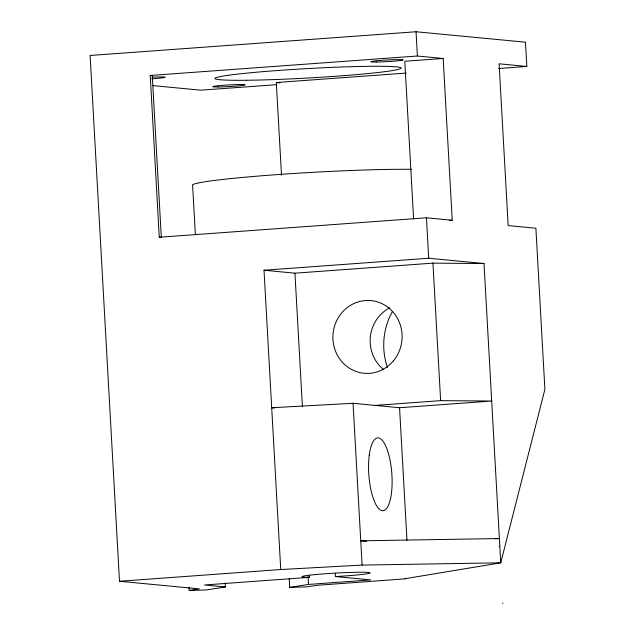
<?xml version="1.0" encoding="UTF-8"?>
<svg xmlns="http://www.w3.org/2000/svg" width="635" height="635" viewBox="0 0 635 635"><rect width="100%" height="100%" fill="white"/><g stroke="black" fill="none" stroke-linecap="round" stroke-linejoin="round"><path stroke-width="0.95" d="M189.063 587.486L189.222 590.463L199.295 588.875L119.499 581.263L90.106 55.483L416.036 31.75L525.486 42.188L526.844 66.453L498.491 68.516M225.187 583.017L225.401 586.97L206.661 589.931L189.222 590.463M289.242 578.501L289.735 587.391L308.483 584.438L370.673 579.906L335.423 576.548L335.256 573.572M160.631 237.379L159.266 237.244L150.225 75.47L417.393 56.015L443.174 58.476L452.223 220.258L449.27 220.472M443.174 58.476L404.789 61.27L413.607 219.107M281.503 175.252L276.312 82.526L406.217 73.073M276.455 84.685L200.906 90.186L152.598 85.574M159.266 237.244L426.442 217.797L452.223 220.258M119.499 581.263L280.741 569.524L264.009 270.232L428.696 258.239L484.005 263.517L500.737 562.808L403.201 579.009L317.246 585.272L307.173 586.859L289.735 587.391M264.009 270.232L294.942 273.185L432.943 263.136L484.005 263.517M375.19 405.408L440.634 400.645L491.688 401.026L399.558 407.733L353.052 403.296L271.693 407.741L274.598 408.019M495.459 538.821L499.38 538.536L360.743 540.814L366.554 541.369M309.388 575.358L309.499 577.334L204.518 584.978L225.401 586.97M280.741 569.524L362.101 565.079L500.737 562.808L544.894 389.366L535.884 228.235L508.159 225.592L499.11 63.81L526.844 66.453M335.423 576.548L338.153 576.397A34.068 1.722 -3.2 0 0 369.11 572.548A34.068 1.722 -3.2 0 0 322.445 573.969A34.068 1.722 -3.2 0 0 307.697 577.334L309.499 577.334M276.312 82.526L279.995 82.875M150.225 75.47L152.265 75.66L161.314 237.442M499.253 546.568L499.832 546.624M405.027 578.795L405.543 578.842M502.42 603.194L502.999 603.25M432.943 263.136L440.634 400.645M416.036 31.75L417.393 56.015M426.442 217.797L428.696 258.239M399.558 407.733L406.964 540.298M353.052 403.296L362.101 565.079M294.942 273.185L302.411 406.733M308.038 576.532L308.483 584.438M195.358 234.394L192.627 185.587A121.682 6.159 -3.2 0 1 272.209 174.974A121.682 6.159 -3.2 0 1 411.464 169.323M387.485 367.538A65.707 62.27 -84.6 0 1 392.493 311.388M383.151 369.213A36.505 34.592 -84.6 0 1 389.66 307.824M152.241 77.153A16.224 0.818 -3.2 0 1 165.227 77.248A16.224 0.818 -3.2 0 1 151.717 78.796M393.375 360.894A36.505 34.592 -84.6 0 0 374.483 301.125A36.505 34.592 -84.6 0 0 334.661 348.782A36.505 34.592 -84.6 0 0 393.375 360.894M369.26 455.128A36.505 11.509 85.8 0 0 382.357 510.691A36.505 11.509 85.8 0 0 389.358 457.049A36.505 11.509 85.8 0 0 369.26 455.128M246.364 80.264A93.289 4.723 -3.2 0 0 399.296 69.128A93.289 4.723 -3.2 0 0 278.352 70.453A93.289 4.723 -3.2 0 0 246.364 80.264M218.242 86.971A16.224 0.818 -3.2 0 0 244.832 85.034A16.224 0.818 -3.2 0 0 223.806 85.265A16.224 0.818 -3.2 0 0 218.242 86.971M376.333 62.024A16.224 0.818 -3.2 0 0 402.923 60.087A16.224 0.818 -3.2 0 0 381.897 60.317A16.224 0.818 -3.2 0 0 376.333 62.024"/></g></svg>
